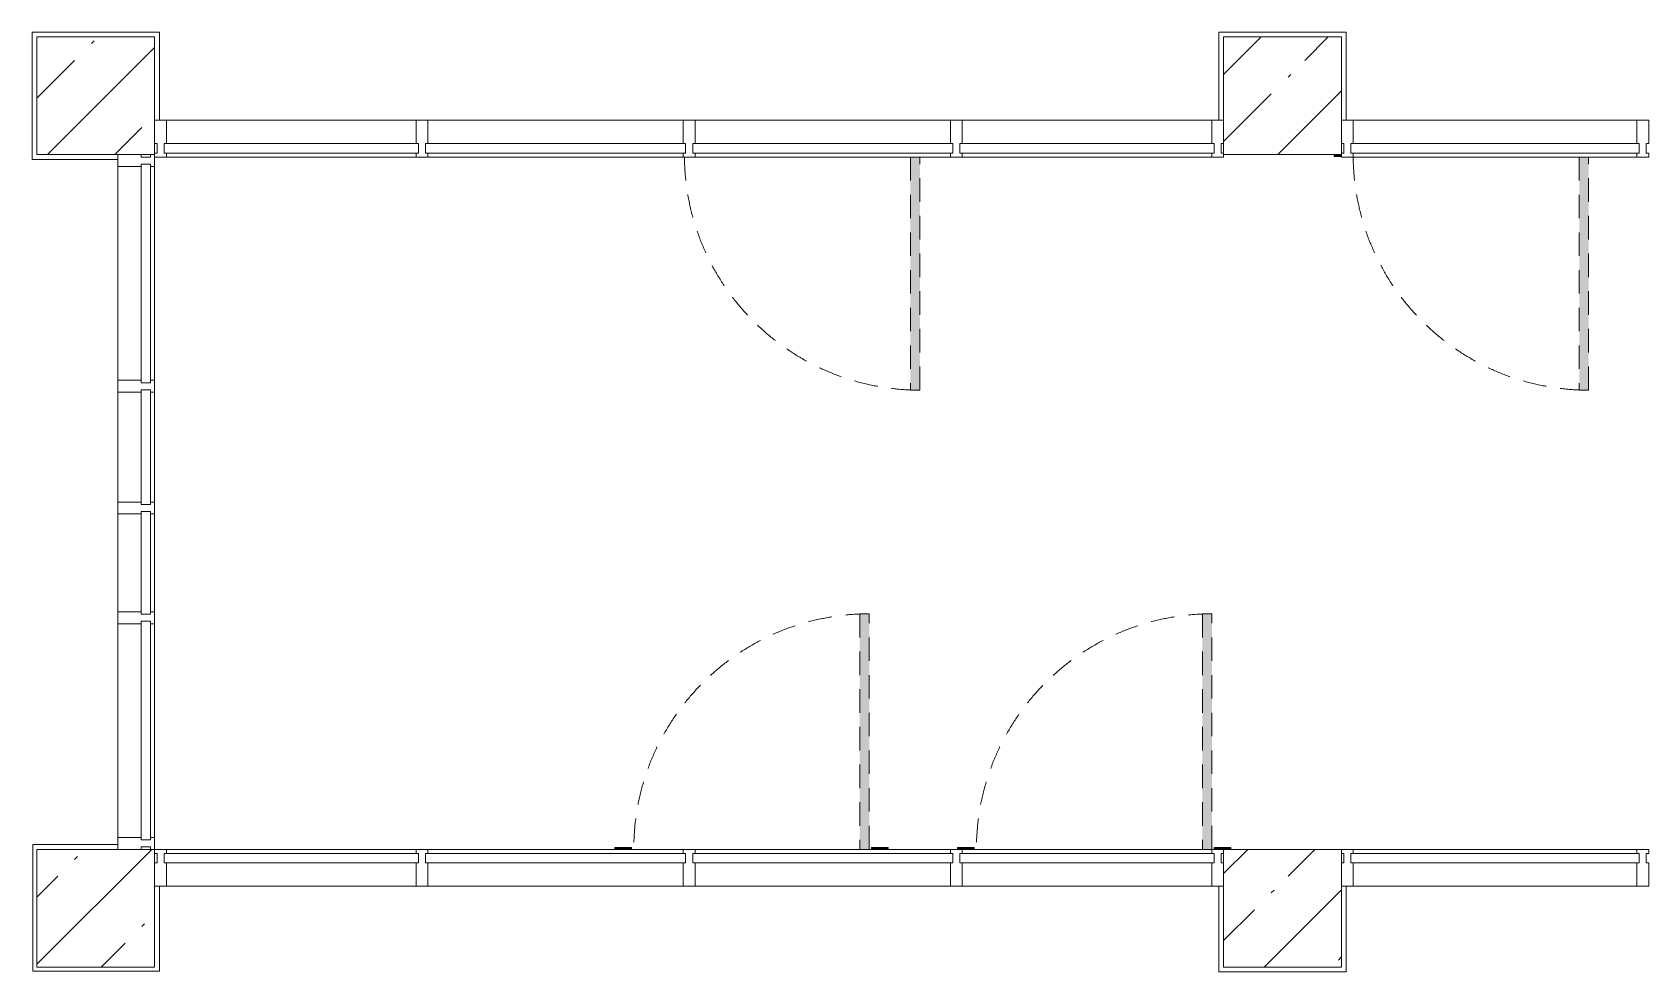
# Model space of a CAD drawing. Header units: millimetres. Extents: x -5524 to 188159, y -8553 to 29000.
# Drawn here: x 134669 to 141509, y 15130 to 19120 of the extents above; entities that cross this region are included whole.
import ezdxf

# ---------------------------------------------------------------- set-up
doc = ezdxf.new("R2010")
doc.units = ezdxf.units.MM
doc.linetypes.add('200_ШТРИХ__ш1_п0_6_', pattern=[160, 100, -60])
for name, color, linetype, lineweight in [('A-DETL-MBND-1', 7, '200_ШТРИХ__ш1_п0_6_', 9), ('A-GLAZ-CURT-1', 7, 'Continuous', 5), ('A-GLAZ-CWMG-1', 7, 'Continuous', 5), ('S-COLS-2', 7, 'Continuous', 5)]:
    doc.layers.add(name, color=color, linetype=linetype, lineweight=lineweight)
doc.layers.add('A-FLOR-2', color=7, linetype='Continuous', lineweight=5, true_color=0xaaaaaa)

# ---------------------------------------------------------------- blocks, each defined once
blk = doc.blocks.new('110_Дверь_СКБ_1Ст_Внутренняя1 - Д-4 1100x2100h_су мгн-V90-3_7_1_птичка')
at = {"layer": 'A-DETL-MBND-1'}
for points in [[(-447.5, 1100), (-487.5, 1100), (-487.5, 110), (-447.5, 110), (-447.5, 537.6)], [(562.5, 108), (562.5, 100), (592.5, 100), (592.5, 108)]]:
    blk.add_hatch(color=256, dxfattribs=at).paths.add_polyline_path(points)
for p, q in [((-487.5, 1100), (-487.5, 110)), ((-447.5, 1100), (-487.5, 1100)), ((-447.5, 110), (-447.5, 1100)), ((592.5, 108), (562.5, 108)), ((592.5, 100), (592.5, 108))]:
    blk.add_line(p, q, dxfattribs=at)
blk.add_arc((-487.5, 100), 1000, 0.57956, 90, dxfattribs=at)
blk = doc.blocks.new('110_Дверь_СКБ_1Ст_Внутренняя1 - Д-4 1100x2100h_су мгн-V91-3_7_1_птичка')
at = {"layer": 'A-DETL-MBND-1'}
blk.add_hatch(color=256, dxfattribs=at).paths.add_polyline_path([(-447.5, 1100), (-487.5, 1100), (-487.5, 110), (-447.5, 110), (-447.5, 537.6)])
for p, q in [((-487.5, 1100), (-487.5, 110)), ((-447.5, 1100), (-487.5, 1100)), ((-447.5, 110), (-447.5, 1100))]:
    blk.add_line(p, q, dxfattribs=at)
blk.add_arc((-487.5, 100), 1000, 0.57956, 90, dxfattribs=at)
blk = doc.blocks.new('BSC_Колонна _Прямоугольная - 500х500-V106-3_7_1_птичка')
at = {"layer": 'S-COLS-2'}
h = blk.add_hatch(dxfattribs=at)
h.set_pattern_fill('FP_99', color=256, style=0, pattern_type=2)
h.set_pattern_definition([(45, (-73790, -15400), (-285.1231, 285.1231), []), (45, (-73504.88, -15400), (-285.1231, 285.1231), [504.031, -100.806, 16.764, -84.042])])
h.paths.add_polyline_path([(-250, -250), (250, -250), (250, 250), (-250, 250)])
for p, q in [((250, 250), (-250, 250)), ((-250, 250), (-250, -250)), ((250, -250), (250, 250)), ((-250, -250), (250, -250))]:
    blk.add_line(p, q, dxfattribs=at)
blk = doc.blocks.new('BSC_Колонна _Прямоугольная - 500х500-V107-3_7_1_птичка')
at = {"layer": 'S-COLS-2'}
h = blk.add_hatch(dxfattribs=at)
h.set_pattern_fill('FP_100', color=256, style=0, pattern_type=2)
h.set_pattern_definition([(45, (-78830, -15400), (-285.1231, 285.1231), []), (45, (-78544.88, -15400), (-285.1231, 285.1231), [504.031, -100.806, 16.764, -84.042])])
h.paths.add_polyline_path([(-250, -250), (250, -250), (250, 250), (-250, 250)])
for p, q in [((250, 250), (-250, 250)), ((-250, 250), (-250, -250)), ((250, -250), (250, 250)), ((-250, -250), (250, -250))]:
    blk.add_line(p, q, dxfattribs=at)
blk = doc.blocks.new('110_Дверь_СКБ_1Ст_Внутренняя1 - Д-4 _л_ 1100x2100h_су мгн-32399984-3_7_1_птичка')
at = {"layer": 'A-DETL-MBND-1'}
for points in [[(472.5, 40), (512.5, 40), (512.5, 1040), (472.5, 1040), (472.5, 108)], [(-547.5, 40), (-497.5, 40), (-497.5, 48), (-567.5, 48), (-567.5, 40), (-557.5, 40)], [(562.5, 40), (592.5, 40), (592.5, 48), (522.5, 48), (522.5, 40), (552.5, 40)]]:
    blk.add_hatch(color=256, dxfattribs=at).paths.add_polyline_path(points)
for p, q in [((512.5, 1040), (472.5, 1040)), ((472.5, 1040), (472.5, 40)), ((512.5, 40), (512.5, 1040)), ((-497.5, 48), (-567.5, 48)), ((-567.5, 48), (-567.5, 40)), ((-497.5, 40), (-497.5, 48)), ((592.5, 48), (522.5, 48)), ((522.5, 48), (522.5, 40)), ((592.5, 40), (592.5, 48))]:
    blk.add_line(p, q, dxfattribs=at)
blk.add_arc((512.5, 40), 1000, 90, 180, dxfattribs=at)
blk = doc.blocks.new('Системная панель - Стекло - 40мм-23562586-3_7_1_птичка')
at = {"layer": 'A-GLAZ-CURT-1'}
for p, q in [((464.2, 0), (-464.2, 0)), ((-464.2, 0), (-464.2, -40)), ((-464.2, -40), (464.2, -40)), ((464.2, -40), (464.2, 0))]:
    blk.add_line(p, q, dxfattribs=at)
blk = doc.blocks.new('Системная панель - Стекло - 40мм-24234994-3_7_1_птичка')
at = {"layer": 'A-GLAZ-CURT-1'}
for p, q in [((243.3, 0), (-243.3, 0)), ((-243.3, 0), (-243.3, -40)), ((243.3, -40), (243.3, 0)), ((-243.3, -40), (243.3, -40))]:
    blk.add_line(p, q, dxfattribs=at)
blk = doc.blocks.new('Прямоугольный импост - Импост структурный с накладкой - 160мм Темный-31239176-3_7_1_птичка')
at = {"layer": 'A-GLAZ-CWMG-1'}
for p, q in [((73883, 17641.7), (73883, 18550)), ((74040, 17641.7), (74040, 18550))]:
    blk.add_line(p, q, dxfattribs=at)
blk = doc.blocks.new('Прямоугольный импост - Импост структурный с накладкой - 160мм Темный-31239177-3_7_1_птичка')
at = {"layer": 'A-GLAZ-CWMG-1'}
for p, q in [((73883, 17125), (73883, 17591.7)), ((74040, 17125), (74040, 17591.7))]:
    blk.add_line(p, q, dxfattribs=at)
blk = doc.blocks.new('Прямоугольный импост - Импост структурный с накладкой - 160мм Темный-31239202-3_7_1_птичка')
at = {"layer": 'A-GLAZ-CWMG-1'}
for p, q in [((-50, 40), (-50, 140)), ((-50, 140), (0, 140)), ((-40, 40), (-50, 40)), ((-50, -17), (-50, 0)), ((-50, 0), (-40, 0)), ((-40, 0), (-40, 40)), ((-10, 40), (-10, 0)), ((0, 40), (-10, 40)), ((-10, 0), (0, 0)), ((0, -17), (-50, -17))]:
    blk.add_line(p, q, dxfattribs=at)
blk = doc.blocks.new('Прямоугольный импост - Импост структурный с накладкой - 160мм Темный-31239205-3_7_1_птичка')
at = {"layer": 'A-GLAZ-CWMG-1'}
for p, q in [((0, 140), (-50, 140)), ((-50, 140), (-50, 40)), ((-50, 40), (-40, 40)), ((-40, 0), (-50, 0)), ((-50, 0), (-50, -17)), ((-40, 40), (-40, 0)), ((-10, 0), (-10, 40)), ((-10, 40), (0, 40)), ((0, 0), (-10, 0)), ((-50, -17), (0, -17))]:
    blk.add_line(p, q, dxfattribs=at)
blk = doc.blocks.new('Прямоугольный импост - Импост структурный с накладкой - 160мм Темный-31239180-3_7_1_птичка')
at = {"layer": 'A-GLAZ-CWMG-1'}
for p, q in [((-25, 40), (-25, 140)), ((-25, 140), (25, 140)), ((25, 140), (25, 40)), ((-15, 40), (-25, 40)), ((-25, -17), (-25, 0)), ((-25, 0), (-15, 0)), ((-15, 0), (-15, 40)), ((15, 40), (15, 0)), ((25, 40), (15, 40)), ((15, 0), (25, 0)), ((25, 0), (25, -17)), ((25, -17), (-25, -17))]:
    blk.add_line(p, q, dxfattribs=at)
blk = doc.blocks.new('110_Дверь_СКБ_1Ст_Внутренняя1 - Д-5 _л_ 1100x2100h_су мгн EIW30-32897889-3_7_1_птичка')
at = {"layer": 'A-DETL-MBND-1'}
for points in [[(472.5, 40), (512.5, 40), (512.5, 1040), (472.5, 1040), (472.5, 238.6)], [(-567.5, 40), (-497.5, 40), (-497.5, 48), (-567.5, 48)], [(522.5, 40), (592.5, 40), (592.5, 48), (522.5, 48)]]:
    blk.add_hatch(color=256, dxfattribs=at).paths.add_polyline_path(points)
for p, q in [((512.5, 1040), (472.5, 1040)), ((472.5, 1040), (472.5, 40)), ((512.5, 40), (512.5, 1040)), ((-497.5, 48), (-567.5, 48)), ((-567.5, 48), (-567.5, 40)), ((-497.5, 40), (-497.5, 48)), ((592.5, 48), (522.5, 48)), ((522.5, 48), (522.5, 40)), ((592.5, 40), (592.5, 48))]:
    blk.add_line(p, q, dxfattribs=at)
blk.add_arc((512.5, 40), 1000, 90, 180, dxfattribs=at)
blk = doc.blocks.new('BSC_Колонна _Прямоугольная - 500х500-V135-3_7_1_птичка')
at = {"layer": 'S-COLS-2'}
h = blk.add_hatch(dxfattribs=at)
h.set_pattern_fill('FP_110', color=256, style=0, pattern_type=2)
h.set_pattern_definition([(45, (-73790, -18850), (-285.1231, 285.1231), []), (45, (-73504.88, -18850), (-285.1231, 285.1231), [504.031, -100.806, 16.764, -84.042])])
h.paths.add_polyline_path([(-141.4, -250), (250, -250), (250, 250), (-250, 250), (-250, -250)])
for p, q in [((250, 250), (-250, 250)), ((-250, 250), (-250, -250)), ((250, -250), (250, 250)), ((-250, -250), (250, -250))]:
    blk.add_line(p, q, dxfattribs=at)
blk = doc.blocks.new('BSC_Колонна _Прямоугольная - 500х500-V136-3_7_1_птичка')
at = {"layer": 'S-COLS-2'}
h = blk.add_hatch(dxfattribs=at)
h.set_pattern_fill('FP_111', color=256, style=0, pattern_type=2)
h.set_pattern_definition([(45, (-78830, -18850), (-285.1231, 285.1231), []), (45, (-78544.88, -18850), (-285.1231, 285.1231), [504.031, -100.806, 16.764, -84.042])])
h.paths.add_polyline_path([(-250, -250), (250, -250), (250, 250), (-250, 250), (-250, -109.1)])
for p, q in [((250, 250), (-250, 250)), ((-250, 250), (-250, -250)), ((250, -250), (250, 250)), ((-250, -250), (250, -250))]:
    blk.add_line(p, q, dxfattribs=at)
blk = doc.blocks.new('Системная панель - Стекло - 40мм-24234969-3_7_1_птичка')
at = {"layer": 'A-GLAZ-CURT-1'}
for p, q in [((540, 40), (-540, 40)), ((-540, 40), (-540, 0)), ((-540, 0), (540, 0)), ((540, 0), (540, 40))]:
    blk.add_line(p, q, dxfattribs=at)
blk = doc.blocks.new('Прямоугольный импост - Импост структурный с накладкой - 160мм-23562401-3_7_1_птичка')
at = {"layer": 'A-GLAZ-CWMG-1'}
for p, q in [((75150, 18747), (74090, 18747)), ((75150, 18590), (74090, 18590))]:
    blk.add_line(p, q, dxfattribs=at)
blk = doc.blocks.new('Прямоугольный импост - Импост структурный с накладкой - 160мм-23618922-3_7_1_птичка')
at = {"layer": 'A-GLAZ-CWMG-1'}
for p, q in [((-50, 0), (-50, 17)), ((-50, 17), (0, 17)), ((-40, 0), (-50, 0)), ((-40, -40), (-40, 0)), ((0, 0), (-10, 0)), ((-10, 0), (-10, -40)), ((0, 17), (0, 7)), ((-50, -140), (-50, -40)), ((-50, -40), (-40, -40)), ((-10, -40), (0, -40)), ((0, -140), (-50, -140))]:
    blk.add_line(p, q, dxfattribs=at)
blk = doc.blocks.new('Прямоугольный импост - Импост структурный с накладкой - 160мм-23618923-3_7_1_птичка')
at = {"layer": 'A-GLAZ-CWMG-1'}
for p, q in [((0, 17), (-50, 17)), ((-50, 17), (-50, 0)), ((-50, 0), (-40, 0)), ((-40, 0), (-40, -40)), ((-10, -40), (-10, 0)), ((-10, 0), (0, 0)), ((0, 7), (0, 17)), ((-40, -40), (-50, -40)), ((-50, -40), (-50, -140)), ((0, -40), (-10, -40)), ((-50, -140), (0, -140))]:
    blk.add_line(p, q, dxfattribs=at)
blk = doc.blocks.new('Системная панель - Стекло - 40мм-24234970-3_7_1_птичка')
at = {"layer": 'A-GLAZ-CURT-1'}
h = blk.add_hatch(dxfattribs=at)
h.set_pattern_fill('FP_114', color=256, style=0, pattern_type=2)
h.set_pattern_definition([(45, (-77377.5, -18107), (-1414.214, 1414.214), [1000, -3000]), (45, (-78377.5, -18607), (-1414.214, 1414.214), [3000, -1000]), (45, (-76377.5, -19107), (-1414.214, 1414.214), [1000, -3000])])
h.paths.add_polyline_path([(552.5, 0), (552.5, 40), (-552.5, 40), (-552.5, 0), (499.9, 0)])
for p, q in [((552.5, 40), (-552.5, 40)), ((-552.5, 40), (-552.5, 0)), ((-552.5, 0), (552.5, 0)), ((552.5, 0), (552.5, 40))]:
    blk.add_line(p, q, dxfattribs=at)
blk = doc.blocks.new('Прямоугольный импост - Импост структурный с накладкой - 160мм-23562410-3_7_1_птичка')
at = {"layer": 'A-GLAZ-CWMG-1'}
for p, q in [((77420, 18747), (76335, 18747)), ((77420, 18590), (76335, 18590))]:
    blk.add_line(p, q, dxfattribs=at)
blk = doc.blocks.new('Прямоугольный импост - Импост структурный с накладкой - 160мм-23618920-3_7_1_птичка')
at = {"layer": 'A-GLAZ-CWMG-1'}
for p, q in [((-25, 0), (-25, 17)), ((-25, 17), (25, 17)), ((-15, 0), (-25, 0)), ((-15, -40), (-15, 0)), ((25, 0), (15, 0)), ((15, 0), (15, -40)), ((25, 17), (25, 0)), ((-25, -140), (-25, -40)), ((-25, -40), (-15, -40)), ((15, -40), (25, -40)), ((25, -40), (25, -140)), ((25, -140), (-25, -140))]:
    blk.add_line(p, q, dxfattribs=at)
blk = doc.blocks.new('Системная панель - Стекло - 40мм-30335137-3_7_1_птичка')
at = {"layer": 'A-GLAZ-CURT-1'}
for p, q in [((540, 0), (-540, 0)), ((-540, 0), (-540, -40)), ((540, -40), (540, 0)), ((-540, -40), (540, -40))]:
    blk.add_line(p, q, dxfattribs=at)
blk = doc.blocks.new('Прямоугольный импост - Импост структурный с накладкой - 160мм-23562329-3_7_1_птичка')
at = {"layer": 'A-GLAZ-CWMG-1'}
for p, q in [((75150, 15650), (74090, 15650)), ((75150, 15493), (74090, 15493))]:
    blk.add_line(p, q, dxfattribs=at)
blk = doc.blocks.new('Прямоугольный импост - Импост структурный с накладкой - 160мм-30335138-3_7_1_птичка')
at = {"layer": 'A-GLAZ-CWMG-1'}
for p, q in [((-50, 40), (-50, 140)), ((-50, 140), (0, 140)), ((-40, 40), (-50, 40)), ((-50, -17), (-50, 0)), ((-50, 0), (-40, 0)), ((-40, 0), (-40, 40)), ((-10, 40), (-10, 0)), ((0, 40), (-10, 40)), ((-10, 0), (0, 0)), ((0, -17), (-50, -17))]:
    blk.add_line(p, q, dxfattribs=at)
blk = doc.blocks.new('Прямоугольный импост - Импост структурный с накладкой - 160мм-30335139-3_7_1_птичка')
at = {"layer": 'A-GLAZ-CWMG-1'}
for p, q in [((0, 140), (-50, 140)), ((-50, 140), (-50, 40)), ((-50, 40), (-40, 40)), ((-40, 0), (-50, 0)), ((-50, 0), (-50, -17)), ((-40, 40), (-40, 0)), ((-10, 0), (-10, 40)), ((-10, 40), (0, 40)), ((0, 0), (-10, 0)), ((-50, -17), (0, -17))]:
    blk.add_line(p, q, dxfattribs=at)
blk = doc.blocks.new('Системная панель - Стекло - 40мм-30335140-3_7_1_птичка')
at = {"layer": 'A-GLAZ-CURT-1'}
h = blk.add_hatch(dxfattribs=at)
h.set_pattern_fill('FP_115', color=256, style=0, pattern_type=2)
h.set_pattern_definition([(45, (-77377.5, -15133), (-1414.214, 1414.214), [1000, -3000]), (45, (-78377.5, -15633), (-1414.214, 1414.214), [3000, -1000]), (45, (-76377.5, -16133), (-1414.214, 1414.214), [1000, -3000])])
h.paths.add_polyline_path([(552.5, -40), (552.5, 0), (-552.5, 0), (-552.5, -40), (499.9, -40)])
for p, q in [((552.5, 0), (-552.5, 0)), ((-552.5, 0), (-552.5, -40)), ((552.5, -40), (552.5, 0)), ((-552.5, -40), (552.5, -40))]:
    blk.add_line(p, q, dxfattribs=at)
blk = doc.blocks.new('Прямоугольный импост - Импост структурный с накладкой - 160мм-23562331-3_7_1_птичка')
at = {"layer": 'A-GLAZ-CWMG-1'}
for p, q in [((77420, 15650), (76335, 15650)), ((77420, 15493), (76335, 15493))]:
    blk.add_line(p, q, dxfattribs=at)
blk = doc.blocks.new('Прямоугольный импост - Импост структурный с накладкой - 160мм-30335135-3_7_1_птичка')
at = {"layer": 'A-GLAZ-CWMG-1'}
for p, q in [((-25, 40), (-25, 140)), ((-25, 140), (25, 140)), ((25, 140), (25, 40)), ((-15, 40), (-25, 40)), ((-25, -17), (-25, 0)), ((-25, 0), (-15, 0)), ((-15, 0), (-15, 40)), ((15, 40), (15, 0)), ((25, 40), (15, 40)), ((15, 0), (25, 0)), ((25, 0), (25, -17)), ((25, -17), (-25, -17))]:
    blk.add_line(p, q, dxfattribs=at)
blk = doc.blocks.new('Системная панель - Стекло - 40мм-30335156-3_7_1_птичка')
at = {"layer": 'A-GLAZ-CURT-1'}
h = blk.add_hatch(dxfattribs=at)
h.set_pattern_fill('FP_116', color=256, style=0, pattern_type=2)
h.set_pattern_definition([(45, (-80232.5, -15133), (-1414.214, 1414.214), [1000, -3000]), (45, (-81232.5, -15633), (-1414.214, 1414.214), [3000, -1000]), (45, (-79232.5, -16133), (-1414.214, 1414.214), [1000, -3000])])
h.paths.add_polyline_path([(612.5, -40), (612.5, 0), (-612.5, 0), (-612.5, -40), (-490.7, -40)])
for p, q in [((612.5, 0), (-612.5, 0)), ((-612.5, 0), (-612.5, -40)), ((-612.5, -40), (612.5, -40)), ((612.5, -40), (612.5, 0))]:
    blk.add_line(p, q, dxfattribs=at)
blk = doc.blocks.new('Прямоугольный импост - Импост структурный с накладкой - 160мм-23562106-3_7_1_птичка')
at = {"layer": 'A-GLAZ-CWMG-1'}
for p, q in [((80335, 15650), (79130, 15650)), ((80335, 15493), (79130, 15493))]:
    blk.add_line(p, q, dxfattribs=at)
blk = doc.blocks.new('Системная панель - Стекло - 40мм-23618921-3_7_1_птичка')
at = {"layer": 'A-GLAZ-CURT-1'}
h = blk.add_hatch(dxfattribs=at)
h.set_pattern_fill('FP_118', color=256, style=0, pattern_type=2)
h.set_pattern_definition([(45, (-80232.5, -18107), (-1414.214, 1414.214), [1000, -3000]), (45, (-81232.5, -18607), (-1414.214, 1414.214), [3000, -1000]), (45, (-79232.5, -19107), (-1414.214, 1414.214), [1000, -3000])])
h.paths.add_polyline_path([(612.5, 0), (612.5, 40), (-612.5, 40), (-612.5, 0), (-490.7, 0)])
for p, q in [((612.5, 40), (-612.5, 40)), ((-612.5, 40), (-612.5, 0)), ((612.5, 0), (612.5, 40)), ((-612.5, 0), (612.5, 0))]:
    blk.add_line(p, q, dxfattribs=at)
blk = doc.blocks.new('Прямоугольный импост - Импост структурный с накладкой - 160мм-23562040-3_7_1_птичка')
at = {"layer": 'A-GLAZ-CWMG-1'}
for p, q in [((80335, 18747), (79130, 18747)), ((80335, 18590), (79130, 18590))]:
    blk.add_line(p, q, dxfattribs=at)
blk = doc.blocks.new('Прямоугольный импост - Импост структурный с накладкой - 160мм-30335136-3_7_1_птичка')
at = {"layer": 'A-GLAZ-CWMG-1'}
for p, q in [((-25, 40), (-25, 140)), ((-25, 140), (25, 140)), ((25, 140), (25, 40)), ((-15, 40), (-25, 40)), ((-25, -17), (-25, 0)), ((-25, 0), (-15, 0)), ((-15, 0), (-15, 40)), ((15, 40), (15, 0)), ((25, 40), (15, 40)), ((15, 0), (25, 0)), ((25, 0), (25, -17)), ((25, -17), (-25, -17))]:
    blk.add_line(p, q, dxfattribs=at)
blk = doc.blocks.new('Системная панель - Стекло - 40мм-V163-3_7_1_птичка')
at = {"layer": 'A-GLAZ-CURT-1'}
for p, q in [((552.5, 40), (-552.5, 40)), ((-552.5, 40), (-552.5, 0)), ((-552.5, 0), (552.5, 0)), ((552.5, 0), (552.5, 40))]:
    blk.add_line(p, q, dxfattribs=at)
blk = doc.blocks.new('Системная панель - Стекло - 40мм-V164-3_7_1_птичка')
at = {"layer": 'A-GLAZ-CURT-1'}
h = blk.add_hatch(dxfattribs=at)
h.set_pattern_fill('FP_139', color=256, style=0, pattern_type=2)
h.set_pattern_definition([(45, (-76242.5, -15133), (-1414.214, 1414.214), [1000, -3000]), (45, (-77242.5, -15633), (-1414.214, 1414.214), [3000, -1000]), (45, (-75242.5, -16133), (-1414.214, 1414.214), [1000, -3000])])
h.paths.add_polyline_path([(552.5, -40), (552.5, 0), (-552.5, 0), (-552.5, -40), (-229.5, -40)])
for p, q in [((552.5, 0), (-552.5, 0)), ((-552.5, 0), (-552.5, -40)), ((552.5, -40), (552.5, 0)), ((-552.5, -40), (552.5, -40))]:
    blk.add_line(p, q, dxfattribs=at)
blk = doc.blocks.new('Прямоугольный импост - Импост структурный с накладкой - 160мм-23562332-3_7_1_птичка')
at = {"layer": 'A-GLAZ-CWMG-1'}
for p, q in [((76285, 15650), (75200, 15650)), ((76285, 15493), (75200, 15493))]:
    blk.add_line(p, q, dxfattribs=at)
blk = doc.blocks.new('Системная панель - Стекло - 40мм-V165-3_7_1_птичка')
at = {"layer": 'A-GLAZ-CURT-1'}
for p, q in [((540, 0), (-540, 0)), ((-540, 0), (-540, -40)), ((540, -40), (540, 0)), ((-540, -40), (540, -40))]:
    blk.add_line(p, q, dxfattribs=at)
blk = doc.blocks.new('Прямоугольный импост - Импост структурный с накладкой - 160мм-23562335-3_7_1_птичка')
at = {"layer": 'A-GLAZ-CWMG-1'}
for p, q in [((78530, 15650), (77470, 15650)), ((78530, 15493), (77470, 15493))]:
    blk.add_line(p, q, dxfattribs=at)
blk = doc.blocks.new('Системная панель - Стекло - 40мм-V166-3_7_1_птичка')
at = {"layer": 'A-GLAZ-CURT-1'}
for p, q in [((540, 40), (-540, 40)), ((-540, 40), (-540, 0)), ((-540, 0), (540, 0)), ((540, 0), (540, 40))]:
    blk.add_line(p, q, dxfattribs=at)
blk = doc.blocks.new('Системная панель - Стекло - 40мм-23562590-3_7_1_птичка')
at = {"layer": 'A-GLAZ-CURT-1'}
h = blk.add_hatch(dxfattribs=at)
h.set_pattern_fill('FP_140', color=256, style=0, pattern_type=2)
h.set_pattern_definition([(135, (15654.2, -74523), (-1414.214, -1414.214), [1000, -3000]), (135, (16154.2, -75523), (-1414.214, -1414.214), [3000, -1000]), (135, (16654.2, -73523), (-1414.214, -1414.214), [1000, -3000])])
h.paths.add_polyline_path([(464.2, 0), (-464.2, 0), (-464.2, -40), (464.2, -40)])
for p, q in [((464.2, 0), (-464.2, 0)), ((-464.2, 0), (-464.2, -40)), ((464.2, -40), (464.2, 0)), ((-464.2, -40), (464.2, -40))]:
    blk.add_line(p, q, dxfattribs=at)
blk = doc.blocks.new('Системная панель - Стекло - 40мм-24234995-3_7_1_птичка')
at = {"layer": 'A-GLAZ-CURT-1'}
for p, q in [((218.3, 0), (-218.3, 0)), ((-218.3, 0), (-218.3, -40)), ((218.3, -40), (218.3, 0)), ((-218.3, -40), (218.3, -40))]:
    blk.add_line(p, q, dxfattribs=at)
blk = doc.blocks.new('Прямоугольный импост - Импост структурный с накладкой - 160мм Темный-31239183-3_7_1_птичка')
at = {"layer": 'A-GLAZ-CWMG-1'}
for p, q in [((73883, 16658.3), (73883, 17075)), ((74040, 16658.3), (74040, 17075))]:
    blk.add_line(p, q, dxfattribs=at)

msp = doc.modelspace()

# ---------------------------------------------------------------- linework, layer by layer
at = {"layer": 'A-FLOR-2'}
for p, q in [((134668.7, 18580), (134668.7, 19120)), ((134668.7, 19120), (135208.7, 19120)), ((135208.7, 19120), (135208.7, 18747)), ((139708.7, 18747), (139708.7, 19120)), ((139708.7, 19120), (140248.7, 19120)), ((140248.7, 19120), (140248.7, 18747)), ((135031.7, 18580), (134668.7, 18580)), ((134671.7, 15133), (134671.7, 15670)), ((134671.7, 15670), (135031.7, 15670)), ((135209.7, 15493), (135209.7, 15133)), ((139708.7, 15130), (139708.7, 15493)), ((140248.7, 15493), (140248.7, 15130)), ((135209.7, 15133), (134671.7, 15133)), ((140248.7, 15130), (139708.7, 15130))]:
    msp.add_line(p, q, dxfattribs=at)

# ---------------------------------------------------------------- block references
at = {"layer": 'A-DETL-MBND-1', "rotation": 180}
for name, p in [('110_Дверь_СКБ_1Ст_Внутренняя1 - Д-4 1100x2100h_су мгн-V91-3_7_1_птичка', (137951.2, 18700)), ('110_Дверь_СКБ_1Ст_Внутренняя1 - Д-4 1100x2100h_су мгн-V90-3_7_1_птичка', (140791.2, 18700))]:
    msp.add_blockref(name, p, dxfattribs=at)
at = {"layer": 'A-DETL-MBND-1'}
for name, p in [('110_Дверь_СКБ_1Ст_Внутренняя1 - Д-5 _л_ 1100x2100h_су мгн EIW30-32897889-3_7_1_птичка', (137711, 15610)), ('110_Дверь_СКБ_1Ст_Внутренняя1 - Д-4 _л_ 1100x2100h_су мгн-32399984-3_7_1_птичка', (139166.2, 15610))]:
    msp.add_blockref(name, p, dxfattribs=at)
at = {"layer": 'A-GLAZ-CURT-1'}
for name, p in [('Системная панель - Стекло - 40мм-24234969-3_7_1_птичка', (135768.7, 18607)), ('Системная панель - Стекло - 40мм-V163-3_7_1_птичка', (136891.2, 18607)), ('Системная панель - Стекло - 40мм-24234970-3_7_1_птичка', (138026.2, 18607)), ('Системная панель - Стекло - 40мм-V166-3_7_1_птичка', (139148.7, 18607)), ('Системная панель - Стекло - 40мм-23618921-3_7_1_птичка', (140881.2, 18607)), ('Системная панель - Стекло - 40мм-30335137-3_7_1_птичка', (135768.7, 15633)), ('Системная панель - Стекло - 40мм-V164-3_7_1_птичка', (136891.2, 15633)), ('Системная панель - Стекло - 40мм-30335140-3_7_1_птичка', (138026.2, 15633)), ('Системная панель - Стекло - 40мм-V165-3_7_1_птичка', (139148.7, 15633)), ('Системная панель - Стекло - 40мм-30335156-3_7_1_птичка', (140881.2, 15633))]:
    msp.add_blockref(name, p, dxfattribs=at)
at = {"layer": 'A-GLAZ-CURT-1', "rotation": 269.9999999999998}
for name, p in [('Системная панель - Стекло - 40мм-23562586-3_7_1_птичка', (135171.7, 18095.8)), ('Системная панель - Стекло - 40мм-24234994-3_7_1_птичка', (135171.7, 17358.3)), ('Системная панель - Стекло - 40мм-24234995-3_7_1_птичка', (135171.7, 16866.7)), ('Системная панель - Стекло - 40мм-23562590-3_7_1_птичка', (135171.7, 16154.2))]:
    msp.add_blockref(name, p, dxfattribs=at)
at = {"layer": 'A-GLAZ-CWMG-1'}
for name, p, rotation in [('Прямоугольный импост - Импост структурный с накладкой - 160мм-23618923-3_7_1_птичка', (135188.7, 18607), 180), ('Прямоугольный импост - Импост структурный с накладкой - 160мм-23618923-3_7_1_птичка', (140228.7, 18607), 180), ('Прямоугольный импост - Импост структурный с накладкой - 160мм Темный-31239205-3_7_1_птичка', (135171.7, 18600), 89.99999999999984), ('Прямоугольный импост - Импост структурный с накладкой - 160мм-30335139-3_7_1_птичка', (135188.7, 15633), 180), ('Прямоугольный импост - Импост структурный с накладкой - 160мм-30335139-3_7_1_птичка', (140228.7, 15633), 180)]:
    msp.add_blockref(name, p, dxfattribs=dict(at, rotation=rotation))
for name, p in [('Прямоугольный импост - Импост структурный с накладкой - 160мм-23562401-3_7_1_птичка', (61148.7, 0)), ('Прямоугольный импост - Импост структурный с накладкой - 160мм-23562410-3_7_1_птичка', (60013.7, 0)), ('Прямоугольный импост - Импост структурный с накладкой - 160мм-23562410-3_7_1_птичка', (61148.7, 0)), ('Прямоугольный импост - Импост структурный с накладкой - 160мм-23562401-3_7_1_птичка', (64528.7, 0)), ('Прямоугольный импост - Импост структурный с накладкой - 160мм-23562040-3_7_1_птичка', (61148.7, 0)), ('Прямоугольный импост - Импост структурный с накладкой - 160мм Темный-31239176-3_7_1_птичка', (61148.7, 0)), ('Прямоугольный импост - Импост структурный с накладкой - 160мм Темный-31239177-3_7_1_птичка', (61148.7, 0)), ('Прямоугольный импост - Импост структурный с накладкой - 160мм Темный-31239183-3_7_1_птичка', (61148.7, 0)), ('Прямоугольный импост - Импост структурный с накладкой - 160мм Темный-31239176-3_7_1_птичка', (61148.7, -1941.7)), ('Прямоугольный импост - Импост структурный с накладкой - 160мм-23562329-3_7_1_птичка', (61148.7, 0)), ('Прямоугольный импост - Импост структурный с накладкой - 160мм-23562332-3_7_1_птичка', (61148.7, 0)), ('Прямоугольный импост - Импост структурный с накладкой - 160мм-23562331-3_7_1_птичка', (61148.7, 0)), ('Прямоугольный импост - Импост структурный с накладкой - 160мм-23562335-3_7_1_птичка', (61148.7, 0)), ('Прямоугольный импост - Импост структурный с накладкой - 160мм-23562106-3_7_1_птичка', (61148.7, 0))]:
    msp.add_blockref(name, p, dxfattribs=at)
at = {"layer": 'A-GLAZ-CWMG-1', "extrusion": (0, 0, -1)}
for name, p, rotation in [('Прямоугольный импост - Импост структурный с накладкой - 160мм-23618920-3_7_1_птичка', (-136323.7, 18607), 180), ('Прямоугольный импост - Импост структурный с накладкой - 160мм-23618920-3_7_1_птичка', (-137458.7, 18607), 180), ('Прямоугольный импост - Импост структурный с накладкой - 160мм-23618920-3_7_1_птичка', (-138593.7, 18607), 180), ('Прямоугольный импост - Импост структурный с накладкой - 160мм-23618922-3_7_1_птичка', (-139728.7, 18607), 180), ('Прямоугольный импост - Импост структурный с накладкой - 160мм-23618920-3_7_1_птичка', (-141508.7, 18607), 180), ('Прямоугольный импост - Импост структурный с накладкой - 160мм Темный-31239180-3_7_1_птичка', (-135171.7, 17616.7), 270.0000000000002), ('Прямоугольный импост - Импост структурный с накладкой - 160мм Темный-31239180-3_7_1_птичка', (-135171.7, 17100), 270.0000000000002), ('Прямоугольный импост - Импост структурный с накладкой - 160мм Темный-31239180-3_7_1_птичка', (-135171.7, 16633.3), 270.0000000000002), ('Прямоугольный импост - Импост структурный с накладкой - 160мм Темный-31239202-3_7_1_птичка', (-135171.7, 15650), 270.0000000000002), ('Прямоугольный импост - Импост структурный с накладкой - 160мм-30335136-3_7_1_птичка', (-136323.7, 15633), 180), ('Прямоугольный импост - Импост структурный с накладкой - 160мм-30335135-3_7_1_птичка', (-137458.7, 15633), 180), ('Прямоугольный импост - Импост структурный с накладкой - 160мм-30335136-3_7_1_птичка', (-138593.7, 15633), 180), ('Прямоугольный импост - Импост структурный с накладкой - 160мм-30335138-3_7_1_птичка', (-139728.7, 15633), 180), ('Прямоугольный импост - Импост структурный с накладкой - 160мм-30335136-3_7_1_птичка', (-141508.7, 15633), 180)]:
    msp.add_blockref(name, p, dxfattribs=dict(at, rotation=rotation))
at = {"layer": 'S-COLS-2'}
for name, p in [('BSC_Колонна _Прямоугольная - 500х500-V135-3_7_1_птичка', (134938.7, 18850)), ('BSC_Колонна _Прямоугольная - 500х500-V136-3_7_1_птичка', (139978.7, 18850)), ('BSC_Колонна _Прямоугольная - 500х500-V106-3_7_1_птичка', (134938.7, 15400)), ('BSC_Колонна _Прямоугольная - 500х500-V107-3_7_1_птичка', (139978.7, 15400))]:
    msp.add_blockref(name, p, dxfattribs=at)

doc.saveas('drawing.dxf')
